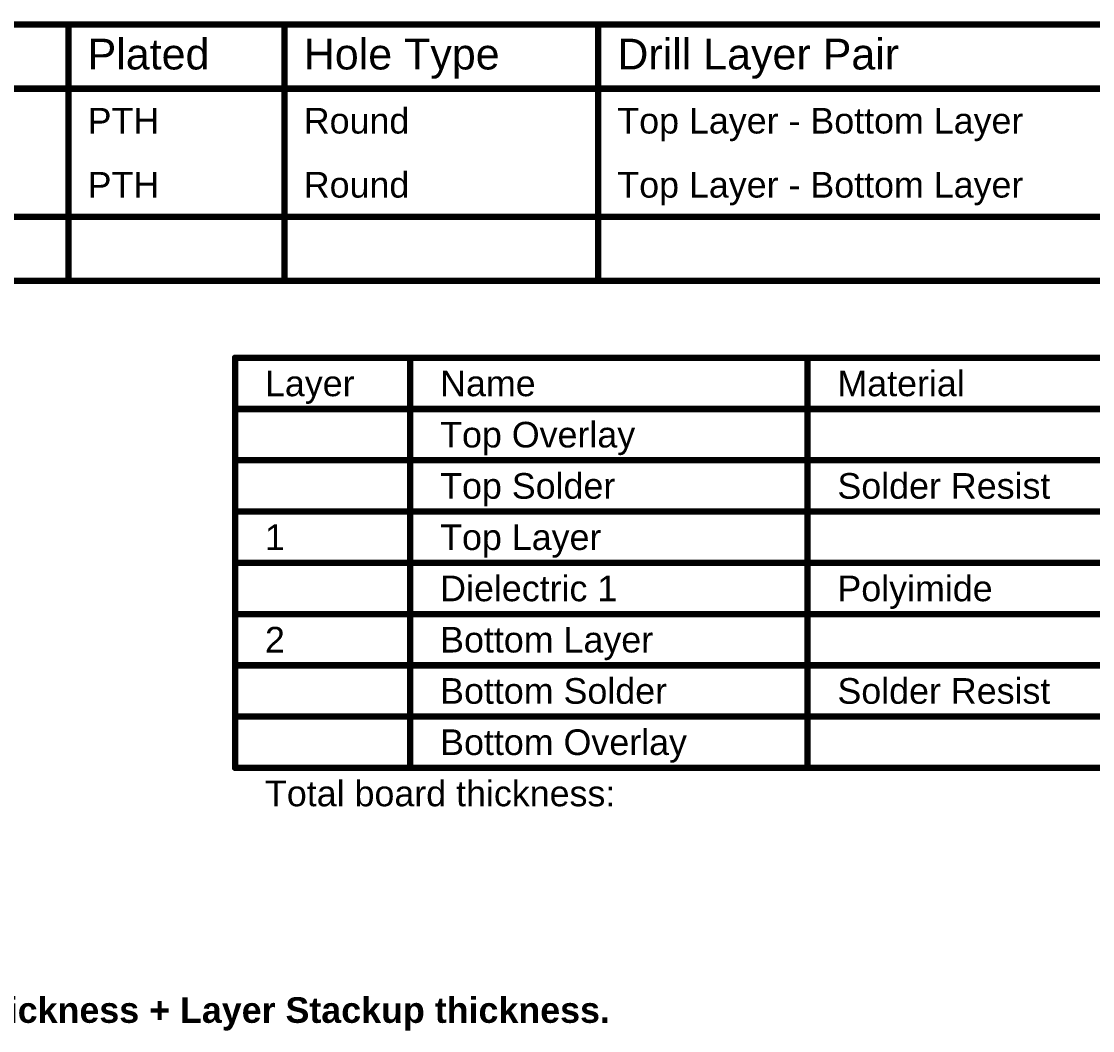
# Model space of a CAD drawing. Header units: inches. Extents: x -18 to 234, y -2 to 78.
# Drawn here: x 45.3 to 108.9, y 17.6 to 77.6 of the extents above; entities that cross this region are included whole.
import ezdxf

# ---------------------------------------------------------------- set-up
doc = ezdxf.new("R2010")
doc.units = ezdxf.units.IN
doc.layers.add('Drill Drawing', color=1, linetype='Continuous')
doc.layers.add('Fabrication info', color=76, linetype='Continuous')
doc.styles.add('Arial', font='', dxfattribs={"height": 0.2})
doc.styles.add('Arial_Bold', font='', dxfattribs={"height": 0.2})
doc.styles.get('Arial').set_extended_font_data('Arial')
doc.styles.get('Arial_Bold').set_extended_font_data('Arial', bold=True)

msp = doc.modelspace()

# ---------------------------------------------------------------- linework, layer by layer
at = {"layer": 'Drill Drawing'}
for points in [[(-5.81, 77.426, 0.381, 0.381, 0), (233.798, 77.426, 0.381, 0.381, 0)], [(48.049, 62.186, 0.381, 0.381, 0), (48.049, 77.426, 0.381, 0.381, 0)], [(60.899, 62.186, 0.381, 0.381, 0), (60.899, 77.426, 0.381, 0.381, 0)], [(79.537, 62.186, 0.381, 0.381, 0), (79.537, 77.426, 0.381, 0.381, 0)], [(-5.81, 73.616, 0.381, 0.381, 0), (233.798, 73.616, 0.381, 0.381, 0)], [(-5.81, 65.996, 0.381, 0.381, 0), (233.798, 65.996, 0.381, 0.381, 0)], [(-5.81, 62.186, 0.381, 0.381, 0), (233.798, 62.186, 0.381, 0.381, 0)]]:
    msp.add_lwpolyline(points, format="xyseb", dxfattribs=at)
for points in [[(47.954, 77.426, 0.191, 0.191, 1), (48.145, 77.426, 0.191, 0.191, 1)], [(60.803, 77.426, 0.191, 0.191, 1), (60.994, 77.426, 0.191, 0.191, 1)], [(79.442, 77.426, 0.191, 0.191, 1), (79.632, 77.426, 0.191, 0.191, 1)], [(47.954, 62.186, 0.191, 0.191, 1), (48.145, 62.186, 0.191, 0.191, 1)], [(60.803, 62.186, 0.191, 0.191, 1), (60.994, 62.186, 0.191, 0.191, 1)], [(79.442, 62.186, 0.191, 0.191, 1), (79.632, 62.186, 0.191, 0.191, 1)]]:
    msp.add_lwpolyline(points, format="xyseb", close=True, dxfattribs=at)
at = {"layer": 'Fabrication info'}
for points in [[(57.958, 57.615, 0.381, 0.381, 0), (173.244, 57.615, 0.381, 0.381, 0)], [(57.958, 33.231, 0.381, 0.381, 0), (57.958, 57.615, 0.381, 0.381, 0)], [(68.37, 33.231, 0.381, 0.381, 0), (68.37, 57.615, 0.381, 0.381, 0)], [(91.985, 33.231, 0.381, 0.381, 0), (91.985, 57.615, 0.381, 0.381, 0)], [(57.958, 54.567, 0.381, 0.381, 0), (173.244, 54.567, 0.381, 0.381, 0)], [(57.958, 51.519, 0.381, 0.381, 0), (68.37, 51.519, 0.381, 0.381, 0)], [(68.37, 51.519, 0.381, 0.381, 0), (91.985, 51.519, 0.381, 0.381, 0)], [(91.985, 51.519, 0.381, 0.381, 0), (113.823, 51.519, 0.381, 0.381, 0)], [(57.958, 48.471, 0.381, 0.381, 0), (68.37, 48.471, 0.381, 0.381, 0)], [(68.37, 48.471, 0.381, 0.381, 0), (91.985, 48.471, 0.381, 0.381, 0)], [(91.985, 48.471, 0.381, 0.381, 0), (113.823, 48.471, 0.381, 0.381, 0)], [(57.958, 45.423, 0.381, 0.381, 0), (68.37, 45.423, 0.381, 0.381, 0)], [(68.37, 45.423, 0.381, 0.381, 0), (91.985, 45.423, 0.381, 0.381, 0)], [(91.985, 45.423, 0.381, 0.381, 0), (113.823, 45.423, 0.381, 0.381, 0)], [(57.958, 42.375, 0.381, 0.381, 0), (68.37, 42.375, 0.381, 0.381, 0)], [(68.37, 42.375, 0.381, 0.381, 0), (91.985, 42.375, 0.381, 0.381, 0)], [(91.985, 42.375, 0.381, 0.381, 0), (113.823, 42.375, 0.381, 0.381, 0)], [(57.958, 39.327, 0.381, 0.381, 0), (68.37, 39.327, 0.381, 0.381, 0)], [(68.37, 39.327, 0.381, 0.381, 0), (91.985, 39.327, 0.381, 0.381, 0)], [(91.985, 39.327, 0.381, 0.381, 0), (113.823, 39.327, 0.381, 0.381, 0)], [(57.958, 36.279, 0.381, 0.381, 0), (68.37, 36.279, 0.381, 0.381, 0)], [(68.37, 36.279, 0.381, 0.381, 0), (91.985, 36.279, 0.381, 0.381, 0)], [(91.985, 36.279, 0.381, 0.381, 0), (113.823, 36.279, 0.381, 0.381, 0)], [(57.958, 33.231, 0.381, 0.381, 0), (68.37, 33.231, 0.381, 0.381, 0)], [(68.37, 33.231, 0.381, 0.381, 0), (91.985, 33.231, 0.381, 0.381, 0)], [(91.985, 33.231, 0.381, 0.381, 0), (113.823, 33.231, 0.381, 0.381, 0)]]:
    msp.add_lwpolyline(points, format="xyseb", dxfattribs=at)
for points in [[(57.863, 57.615, 0.191, 0.191, 1), (58.053, 57.615, 0.191, 0.191, 1)], [(57.863, 57.615, 0.191, 0.191, 1), (58.053, 57.615, 0.191, 0.191, 1)], [(68.275, 57.615, 0.191, 0.191, 1), (68.465, 57.615, 0.191, 0.191, 1)], [(91.89, 57.615, 0.191, 0.191, 1), (92.081, 57.615, 0.191, 0.191, 1)], [(57.863, 54.567, 0.191, 0.191, 1), (58.053, 54.567, 0.191, 0.191, 1)], [(57.863, 51.519, 0.191, 0.191, 1), (58.053, 51.519, 0.191, 0.191, 1)], [(68.275, 51.519, 0.191, 0.191, 1), (68.465, 51.519, 0.191, 0.191, 1)], [(68.275, 51.519, 0.191, 0.191, 1), (68.465, 51.519, 0.191, 0.191, 1)], [(91.89, 51.519, 0.191, 0.191, 1), (92.081, 51.519, 0.191, 0.191, 1)], [(91.89, 51.519, 0.191, 0.191, 1), (92.081, 51.519, 0.191, 0.191, 1)], [(57.863, 48.471, 0.191, 0.191, 1), (58.053, 48.471, 0.191, 0.191, 1)], [(68.275, 48.471, 0.191, 0.191, 1), (68.465, 48.471, 0.191, 0.191, 1)], [(68.275, 48.471, 0.191, 0.191, 1), (68.465, 48.471, 0.191, 0.191, 1)], [(91.89, 48.471, 0.191, 0.191, 1), (92.081, 48.471, 0.191, 0.191, 1)], [(91.89, 48.471, 0.191, 0.191, 1), (92.081, 48.471, 0.191, 0.191, 1)], [(57.863, 45.423, 0.191, 0.191, 1), (58.053, 45.423, 0.191, 0.191, 1)], [(68.275, 45.423, 0.191, 0.191, 1), (68.465, 45.423, 0.191, 0.191, 1)], [(68.275, 45.423, 0.191, 0.191, 1), (68.465, 45.423, 0.191, 0.191, 1)], [(91.89, 45.423, 0.191, 0.191, 1), (92.081, 45.423, 0.191, 0.191, 1)], [(91.89, 45.423, 0.191, 0.191, 1), (92.081, 45.423, 0.191, 0.191, 1)], [(57.863, 42.375, 0.191, 0.191, 1), (58.053, 42.375, 0.191, 0.191, 1)], [(68.275, 42.375, 0.191, 0.191, 1), (68.465, 42.375, 0.191, 0.191, 1)], [(68.275, 42.375, 0.191, 0.191, 1), (68.465, 42.375, 0.191, 0.191, 1)], [(91.89, 42.375, 0.191, 0.191, 1), (92.081, 42.375, 0.191, 0.191, 1)], [(91.89, 42.375, 0.191, 0.191, 1), (92.081, 42.375, 0.191, 0.191, 1)], [(57.863, 39.327, 0.191, 0.191, 1), (58.053, 39.327, 0.191, 0.191, 1)], [(68.275, 39.327, 0.191, 0.191, 1), (68.465, 39.327, 0.191, 0.191, 1)], [(68.275, 39.327, 0.191, 0.191, 1), (68.465, 39.327, 0.191, 0.191, 1)], [(91.89, 39.327, 0.191, 0.191, 1), (92.081, 39.327, 0.191, 0.191, 1)], [(91.89, 39.327, 0.191, 0.191, 1), (92.081, 39.327, 0.191, 0.191, 1)], [(57.863, 36.279, 0.191, 0.191, 1), (58.053, 36.279, 0.191, 0.191, 1)], [(68.275, 36.279, 0.191, 0.191, 1), (68.465, 36.279, 0.191, 0.191, 1)], [(68.275, 36.279, 0.191, 0.191, 1), (68.465, 36.279, 0.191, 0.191, 1)], [(91.89, 36.279, 0.191, 0.191, 1), (92.081, 36.279, 0.191, 0.191, 1)], [(91.89, 36.279, 0.191, 0.191, 1), (92.081, 36.279, 0.191, 0.191, 1)], [(57.863, 33.231, 0.191, 0.191, 1), (58.053, 33.231, 0.191, 0.191, 1)], [(57.863, 33.231, 0.191, 0.191, 1), (58.053, 33.231, 0.191, 0.191, 1)], [(68.275, 33.231, 0.191, 0.191, 1), (68.465, 33.231, 0.191, 0.191, 1)], [(68.275, 33.231, 0.191, 0.191, 1), (68.465, 33.231, 0.191, 0.191, 1)], [(68.275, 33.231, 0.191, 0.191, 1), (68.465, 33.231, 0.191, 0.191, 1)], [(91.89, 33.231, 0.191, 0.191, 1), (92.081, 33.231, 0.191, 0.191, 1)], [(91.89, 33.231, 0.191, 0.191, 1), (92.081, 33.231, 0.191, 0.191, 1)], [(91.89, 33.231, 0.191, 0.191, 1), (92.081, 33.231, 0.191, 0.191, 1)]]:
    msp.add_lwpolyline(points, format="xyseb", close=True, dxfattribs=at)

# ---------------------------------------------------------------- texts
at = {"layer": 'Drill Drawing', "style": 'Arial'}
for s, height, p in [('Plated', 1.8288, (49.192, 74.759)), ('Hole Type', 1.8288, (62.042, 74.759)), ('Drill Layer Pair', 1.8288, (80.68, 74.759)), ('PTH', 1.524, (49.192, 70.949)), ('Round', 1.524, (62.042, 70.949)), ('Top Layer - Bottom Layer', 1.524, (80.68, 70.949)), ('PTH', 1.524, (49.192, 67.139)), ('Round', 1.524, (62.042, 67.139)), ('Top Layer - Bottom Layer', 1.524, (80.68, 67.139))]:
    msp.add_text(s, height=height, dxfattribs=at).set_placement(p)
at = {"layer": 'Fabrication info', "style": 'Arial'}
for s, p in [('Layer', (59.736, 55.329)), ('Name', (70.148, 55.329)), ('Material', (93.763, 55.329)), ('Top Overlay', (70.148, 52.281)), ('Top Solder', (70.148, 49.233)), ('Solder Resist', (93.763, 49.233)), ('1', (59.736, 46.185)), ('Top Layer', (70.148, 46.185)), ('Dielectric 1', (70.148, 43.137)), ('Polyimide', (93.763, 43.137)), ('2', (59.736, 40.089)), ('Bottom Layer', (70.148, 40.089)), ('Bottom Solder', (70.148, 37.041)), ('Solder Resist', (93.763, 37.041)), ('Bottom Overlay', (70.148, 33.993)), ('Total board thickness:', (59.736, 30.945))]:
    msp.add_text(s, height=1.524, dxfattribs=at).set_placement(p)
at = {"layer": 'Fabrication info', "style": 'Arial_Bold'}
msp.add_text('Total Thickness of PCB (0.3mm): Stiffener thickness + Layer Stackup thickness.', height=1.524, rotation=360, dxfattribs=at).set_placement((-0.618, 18.066))

doc.saveas('drawing.dxf')
